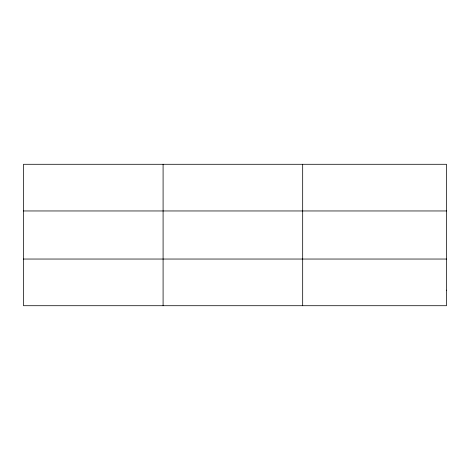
<?xml version="1.0" encoding="UTF-8"?>
<svg xmlns="http://www.w3.org/2000/svg" width="470" height="470" viewBox="0 0 470 470"><rect width="100%" height="100%" fill="white"/><g stroke="black" fill="none" stroke-linecap="round" stroke-linejoin="round"><path stroke-width="0.7" d="M163.09 164.288L163.09 305.712M302.68 164.288L302.68 305.712M23.5 210.959L446.5 210.959M23.5 259.041L446.5 259.041M446.5 290.154L446.5 305.712L23.5 305.712L23.5 164.288L446.5 164.288L446.5 290.154"/></g></svg>
